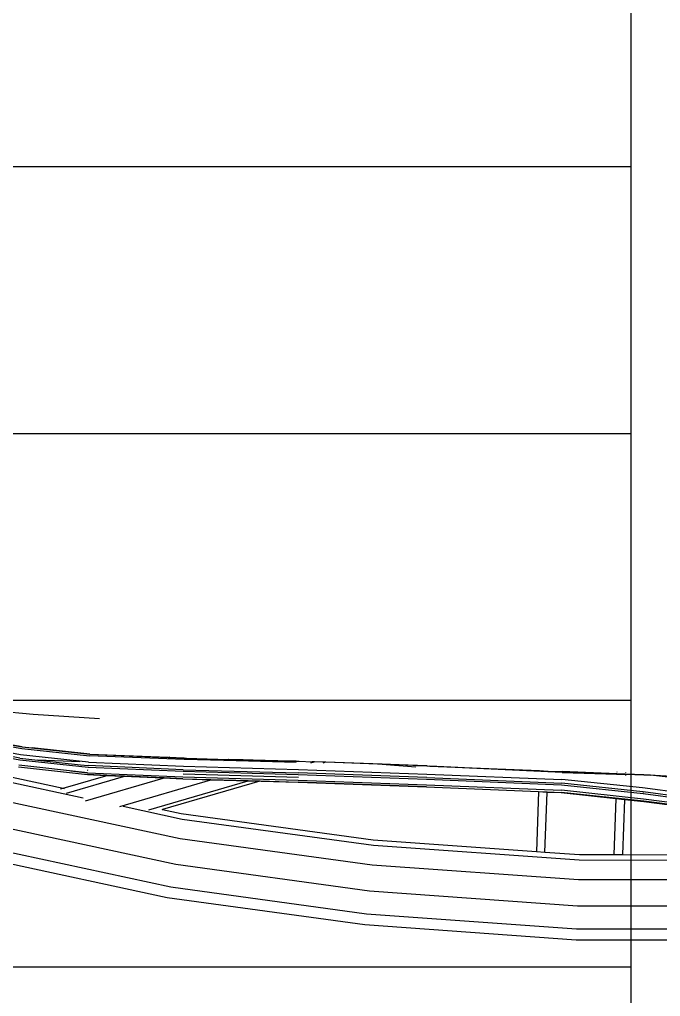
# Model space of a CAD drawing. Header units: millimetres. Extents: x -12551121 to 353735, y 112272 to 285506.
# Drawn here: x 101902.3 to 102127.6, y 172114.7 to 172458 of the extents above; entities that cross this region are included whole.
import ezdxf

# ---------------------------------------------------------------- set-up
doc = ezdxf.new("R2010")
doc.units = ezdxf.units.MM
doc.header["$MEASUREMENT"] = 0
doc.layers.add('+AT9-HATCH', color=8, linetype='Continuous')
doc.layers.add('+AT9_Hardscape', color=1, linetype='Continuous')

# ---------------------------------------------------------------- blocks, each defined once
blk = doc.blocks.new('cof')
at = {"layer": '+AT9_Hardscape', "color": 1}
for p, q in [((-187.07, 639.39), (-171.18, 637.96)), ((-171.18, 637.96), (-147.92, 636.42)), ((-191.48, 628.8), (-175.13, 625.95)), ((-175.04, 626.39), (-188.77, 628.77)), ((-175.04, 626.44), (-188.46, 628.85)), ((-175.82, 622.55), (-192.44, 625.53)), ((-175.61, 623.71), (-192.13, 626.65)), ((-175.13, 625.95), (-151.35, 623.38)), ((-175.04, 626.44), (-171.5, 626.1)), ((-151.29, 623.84), (-175.04, 626.39)), ((-151.29, 623.93), (-171.5, 626.1)), ((-171.5, 626.1), (-151.3, 623.88)), ((-175.92, 621.85), (-180.33, 622.63)), ((-151.87, 619.21), (-175.92, 621.85)), ((-175.82, 622.55), (-169.59, 621.86)), ((-151.7, 621.07), (-175.61, 623.71)), ((-154.82, 621.26), (-169.59, 621.86)), ((-169.59, 621.86), (-154.58, 620.19)), ((-118.09, 622.01), (-151.35, 623.38)), ((-151.3, 623.88), (-123.74, 622.72)), ((-151.29, 623.93), (-123.51, 622.78)), ((-123.74, 622.72), (-151.29, 623.84)), ((-123.65, 622.74), (-123.74, 622.72)), ((-123.65, 622.74), (-123.51, 622.78)), ((-118.05, 622.47), (-123.65, 622.74)), ((-123.65, 622.74), (-118.06, 622.51)), ((-123.51, 622.78), (-123, 622.93)), ((-123.51, 622.78), (-118.05, 622.56)), ((-104.17, 621.65), (-118.09, 622.01)), ((-118.07, 622.28), (-117.47, 622.45)), ((-118.06, 622.51), (-117.33, 622.5)), ((-118.05, 622.47), (-117.47, 622.45)), ((-117.47, 622.45), (-117.33, 622.5)), ((-103.26, 621.91), (-117.47, 622.45)), ((-117.47, 622.45), (-102.67, 622.09)), ((-117.33, 622.5), (-102.67, 622.09)), ((-104.17, 621.65), (-103.26, 621.91)), ((-86.89, 621.2), (-104.17, 621.65)), ((-86.6, 621.29), (-103.26, 621.91)), ((-102.67, 622.09), (-102.49, 622.14)), ((-102.49, 622.14), (-101.1, 622.06)), ((-101.1, 622.06), (-93.82, 621.87)), ((-101.1, 622.06), (-97.38, 622.01)), ((-97.38, 622.01), (-93.82, 621.87)), ((-93.82, 621.87), (-85.33, 621.66)), ((-85.33, 621.66), (-85.12, 621.72)), ((-85.12, 621.72), (-81.65, 621.56)), ((-81.65, 621.56), (-78.69, 621.52)), ((-81.65, 621.56), (-78.94, 621.47)), ((-78.94, 621.47), (-77.71, 621.44)), ((-78.69, 621.52), (-77.71, 621.44)), ((-77.71, 621.44), (-73.12, 621.27)), ((-152.1, 616.64), (-176.37, 619.39)), ((-176.35, 619.49), (-152.11, 616.76)), ((-152.05, 617.39), (-176.24, 620.06)), ((-154.58, 620.19), (-151.83, 619.92)), ((-154.58, 620.19), (-151.83, 619.89)), ((-152.18, 618.37), (-151.91, 618.34)), ((-118.43, 617.79), (-151.87, 619.21)), ((-118.42, 618.45), (-151.83, 619.89)), ((-151.7, 621.07), (-118.33, 619.65)), ((-118.42, 618.45), (-77.97, 617.35)), ((-118.33, 619.65), (-77.91, 618.56)), ((-86.89, 621.2), (-86.6, 621.29)), ((-78.72, 620.99), (-86.89, 621.2)), ((-78.72, 620.99), (-86.6, 621.29)), ((-77.91, 618.56), (-32.8, 616.91)), ((-73.58, 620.89), (-72.39, 621.24)), ((-72.39, 621.24), (-73.12, 621.27)), ((-72.39, 621.24), (-72.08, 621.33)), ((-68.45, 621.09), (-72.39, 621.24)), ((-68.45, 621.09), (-69.41, 620.81)), ((-68.29, 621.14), (-68.45, 621.09)), ((-68.14, 621.18), (-68.29, 621.14)), ((-48.45, 620.4), (-68.29, 621.14)), ((-47.04, 620.3), (-68.29, 621.14)), ((-36.6, 619.96), (-48.45, 620.4)), ((-48.45, 620.4), (-47.04, 620.3)), ((-47.04, 620.3), (-36.62, 619.5)), ((-42.72, 620.13), (-47.04, 620.3)), ((14.73, 617.45), (-42.72, 620.13)), ((-32.66, 619.76), (-42.72, 620.13)), ((-36.6, 619.96), (-32.66, 619.76)), ((-32.66, 619.76), (-31.76, 619.72)), ((14.73, 617.45), (-31.76, 619.72)), ((-31.76, 619.72), (6.75, 618.12)), ((6.75, 618.23), (6.75, 618.12)), ((6.75, 618.12), (9.75, 617.99)), ((9.75, 617.99), (9.76, 618.11)), ((-181.25, 616.39), (-160.69, 611.97)), ((-160.69, 611.97), (-145.62, 616.35)), ((-159.41, 610.25), (-139.4, 616.08)), ((-152.07, 617.23), (-157.88, 617.89)), ((-152.76, 607.51), (-125.47, 615.45)), ((-145.27, 616.45), (-152.11, 616.76)), ((-145.62, 616.35), (-152.1, 616.64)), ((-152.05, 617.39), (-118.54, 615.93)), ((-145.62, 616.35), (-145.27, 616.45)), ((-139.4, 616.08), (-145.62, 616.35)), ((-139.04, 616.18), (-145.27, 616.45)), ((-140.69, 605.55), (-108.69, 614.86)), ((-139.4, 616.08), (-139.04, 616.18)), ((-125.47, 615.45), (-139.4, 616.08)), ((-125.1, 615.56), (-139.04, 616.18)), ((-125.47, 615.45), (-125.1, 615.56)), ((-118.54, 615.14), (-125.47, 615.45)), ((-118.56, 615.27), (-125.1, 615.56)), ((-118.56, 615.27), (-108.4, 614.95)), ((-118.54, 615.93), (-78.04, 614.81)), ((-108.69, 614.86), (-118.54, 615.14)), ((-77.97, 616.68), (-118.43, 617.79)), ((-118.43, 616.95), (-77.96, 615.87)), ((-108.69, 614.86), (-108.4, 614.95)), ((-95.6, 614.49), (-108.69, 614.86)), ((-108.4, 614.95), (-78.06, 614.13)), ((-78.04, 614.81), (-32.92, 613.16)), ((-32.85, 615.69), (-77.97, 617.35)), ((-32.86, 615), (-77.97, 616.68)), ((14.57, 613.04), (-32.86, 615)), ((-32.85, 615.69), (14.6, 613.75)), ((-32.8, 616.91), (14.64, 614.98)), ((9.75, 617.99), (14.75, 617.78)), ((43.02, 612.03), (14.64, 614.98)), ((33.96, 616.85), (14.73, 617.45)), ((14.73, 617.45), (33.97, 616.93)), ((33.97, 617.04), (14.75, 617.78)), ((33.96, 616.85), (33.95, 616.6)), ((36.99, 616.76), (33.96, 616.85)), ((33.97, 617.17), (33.97, 617.04)), ((33.97, 617.04), (33.97, 616.93)), ((37, 616.93), (33.97, 617.04)), ((33.97, 616.93), (36.99, 616.85)), ((33.99, 617.66), (33.99, 617.54)), ((36.99, 616.76), (36.98, 616.47)), ((37, 616.93), (36.99, 616.85)), ((36.99, 616.85), (43.47, 616.68)), ((45.87, 616.48), (36.99, 616.76)), ((37, 617.06), (37, 616.93)), ((43.47, 616.68), (37, 616.93)), ((37.02, 617.56), (37.02, 617.48)), ((43.47, 616.68), (45.87, 616.48)), ((64.97, 615.39), (43.47, 616.68)), ((53.06, 615.76), (45.87, 616.48)), ((65.44, 615.22), (45.87, 616.48)), ((-180.62, 614.43), (-153.59, 608.61)), ((-161.6, 611.71), (-160.69, 611.97)), ((-160.69, 611.97), (-160.22, 611.87)), ((-130.54, 604.32), (-95.6, 614.49)), ((-91.55, 614.37), (-125.69, 604.44)), ((-95.6, 614.49), (-95.43, 614.54)), ((-91.55, 614.37), (-95.6, 614.49)), ((-91.42, 614.41), (-91.55, 614.37)), ((-78.03, 613.99), (-91.42, 614.41)), ((-32.94, 612.44), (-78.06, 614.13)), ((-32.92, 612.28), (-78.03, 613.99)), ((-32.94, 612.44), (6.49, 610.8)), ((-32.92, 613.16), (14.51, 611.23)), ((6.48, 610.63), (-32.92, 612.28)), ((43.39, 608.11), (14.51, 611.23)), ((43.25, 609.95), (14.57, 613.04)), ((43.08, 610.66), (14.6, 613.75)), ((65.63, 609.19), (43.02, 612.03)), ((6.48, 610.63), (5.72, 589.69)), ((6.49, 610.8), (6.48, 610.63)), ((9.48, 610.5), (6.48, 610.63)), ((6.49, 610.8), (9.49, 610.68)), ((8.72, 589.48), (9.48, 610.5)), ((9.48, 610.5), (9.49, 610.68)), ((14.48, 610.29), (9.48, 610.5)), ((9.49, 610.68), (14.49, 610.47)), ((33.65, 608.25), (14.48, 610.29)), ((43.43, 607.37), (14.49, 610.47)), ((33.65, 608.25), (32.94, 588.61)), ((36.67, 607.91), (33.65, 608.25)), ((36.67, 607.91), (35.97, 588.6)), ((43.5, 607.2), (36.67, 607.91)), ((43.13, 610.65), (43.08, 610.66)), ((43.13, 610.65), (43.24, 610.63)), ((43.19, 610.19), (43.39, 610.17)), ((65.81, 607.7), (43.24, 610.63)), ((66.13, 607), (43.25, 609.95)), ((66.39, 605.13), (43.39, 608.11)), ((-181.59, 607.67), (-119.52, 594.32)), ((-139.57, 605.6), (-118.81, 601.13)), ((-125.69, 604.44), (-125.91, 604.38)), ((-125.69, 604.44), (-119.18, 603.04)), ((66.46, 604.41), (43.43, 607.37)), ((66.56, 604.25), (43.5, 607.2)), ((-119.18, 603.04), (-51.72, 593.78)), ((-118.81, 601.13), (-51.58, 591.91)), ((-183.77, 598.69), (-121.04, 585.2)), ((-119.52, 594.32), (-52.06, 585.06)), ((-186.33, 590.93), (-122.79, 577.26)), ((-51.72, 593.78), (5.72, 589.69)), ((-51.58, 591.91), (20.74, 586.76)), ((-188.31, 587.35), (-124.1, 573.53)), ((5.72, 589.69), (8.72, 589.48)), ((8.72, 589.48), (20.82, 588.62)), ((20.82, 588.62), (32.94, 588.61)), ((32.94, 588.61), (35.97, 588.6)), ((35.97, 588.6), (93.53, 588.54)), ((-121.04, 585.2), (-52.96, 575.86)), ((-52.06, 585.06), (20.48, 579.9)), ((20.74, 586.76), (93.23, 586.68)), ((-122.79, 577.26), (-53.95, 567.81)), ((20.48, 579.9), (93.19, 579.82)), ((-124.1, 573.53), (-54.65, 564)), ((-52.96, 575.86), (20.14, 570.65)), ((20.14, 570.65), (93.43, 570.58)), ((-53.95, 567.81), (19.86, 562.56)), ((-54.65, 564), (19.73, 558.71)), ((19.86, 562.56), (93.85, 562.48)), ((19.73, 558.71), (94.29, 558.63))]:
    blk.add_line(p, q, dxfattribs=at)

msp = doc.modelspace()

# ---------------------------------------------------------------- hatches: boundary and pattern name
at = {"layer": '+AT9-HATCH'}
h = msp.add_hatch(dxfattribs=at)
h.set_pattern_fill('LINE', color=8, scale=750)
h.paths.add_polyline_path([(98342.22, 176851.47), (98342.22, 179526.48), (97292.22, 179526.48, 0.414214), (96392.22, 178626.48), (96392.22, 177751.48, -0.414214), (95292.22, 176651.48), (94892.22, 176651.48), (94892.22, 174751.48), (96392.22, 174751.48, 0.414214), (97292.22, 175651.48), (97292.22, 176001.46), (97292.22, 176451.47, -0.414214), (97692.22, 176851.47), (98342.22, 176851.47)], is_closed=False)
h.paths.add_polyline_path([(98392.22, 179526.48), (98392.22, 176851.47), (98692.22, 176851.47), (98692.22, 179526.48)])
h.paths.add_polyline_path([(98742.22, 179526.48), (98742.22, 176851.47), (99042.22, 176851.47), (99042.22, 179526.48)])
h.paths.add_polyline_path([(99367.22, 179526.48), (99367.22, 176851.47), (99667.22, 176851.47), (99667.22, 179526.48)])
h.paths.add_polyline_path([(99717.22, 179526.48), (99717.22, 176851.47), (100017.22, 176851.47), (100017.22, 179526.48)])
h.paths.add_polyline_path([(100067.22, 179526.48), (100067.22, 176851.47), (100367.22, 176851.47), (100367.22, 179526.48)])
h.paths.add_polyline_path([(100417.22, 179526.48), (100417.22, 176851.47), (100717.22, 176851.47), (100717.22, 179526.48)])
h.paths.add_polyline_path([(101067.22, 176716.04), (101067.22, 179526.48), (100767.22, 179526.48), (100767.22, 176851.46), (100767.22, 176851.46, -0.21525)])
h.paths.add_polyline_path([(101117.22, 179526.48), (101117.22, 173451.49), (101417.22, 173451.49), (101417.22, 179503.97, 0.056082), (101217.22, 179526.48), (101117.22, 179526.48)], is_closed=False)
h.paths.add_polyline_path([(101467.22, 179491.06), (101467.22, 173451.49), (101767.22, 173451.49), (101767.22, 179338.87, 0.094274)])
h.paths.add_polyline_path([(102117.22, 178626.63, 0.213378), (101817.22, 179297.3), (101817.22, 173451.49), (102117.22, 173451.49), (102117.22, 178626.48)], is_closed=False)
h.paths.add_polyline_path([(101817.22, 173101.46), (101817.22, 170101.46), (102117.22, 170101.46), (102117.22, 173101.46)])
h.paths.add_polyline_path([(101467.22, 173101.46), (101467.22, 170101.46), (101767.22, 170101.46), (101767.22, 173101.46)])
h.paths.add_polyline_path([(101117.22, 173101.46), (101117.22, 170101.46), (101417.22, 170101.46), (101417.22, 173101.46)])
h.paths.add_polyline_path([(101117.22, 169801.46), (101117.22, 166601.46), (101417.22, 166601.46), (101417.22, 169801.46)])
h.paths.add_polyline_path([(101467.22, 169801.46), (101467.22, 166601.46), (101767.22, 166601.46), (101767.22, 169801.46)])
h.paths.add_polyline_path([(101817.22, 169801.46), (101817.22, 166601.46), (102117.22, 166601.46), (102117.22, 169801.46)])
h.paths.add_polyline_path([(102517.22, 169801.46), (102817.22, 169801.46), (102817.22, 166601.46), (102517.22, 166601.46)])
h.paths.add_polyline_path([(102167.22, 169801.46), (102467.22, 169801.46), (102467.22, 166601.46), (102167.22, 166601.46)])
h.paths.add_polyline_path([(102867.22, 169801.46), (103167.22, 169801.46), (103167.22, 166601.46), (102867.22, 166601.46)])
h.paths.add_polyline_path([(102867.22, 173101.46), (103167.22, 173101.46), (103167.22, 170101.46), (102867.22, 170101.46)])
h.paths.add_polyline_path([(102167.22, 173101.46), (102467.22, 173101.46), (102467.22, 170101.46), (102167.22, 170101.46)])
h.paths.add_polyline_path([(102517.22, 173101.46), (102817.22, 173101.46), (102817.22, 170101.46), (102517.22, 170101.46)])
at = {"layer": '+AT9_Hardscape'}
h = msp.add_hatch(dxfattribs=at)
h.set_pattern_fill('CTYSQMK2', color=8, scale=30)
h.set_pattern_definition([(0, (84.85, 0), (360, 360), [550.293, -169.707]), (90, (0, 84.85), (-360, 360), [550.293, -169.707]), (45, (275.15, 360), (-360.0008, 360.0008), [120, -389.118]), (315, (275.15, 360), (360.0008, 360.0008), [120, -389.118]), (45, (360, 275.15), (-360.0008, 360.0008), [120, -389.118]), (315, (360, 444.85), (360.0008, 360.0008), [120, -389.118])])
h.paths.add_polyline_path([(103192.22, 169851.63), (101067.23, 169851.63), (101067.22, 170051.5), (101067.23, 173151.63), (101067.22, 173351.46), (101067.22, 176451.46, 0.414214), (100767.22, 176751.46), (99292.22, 176751.46), (99092.22, 176751.47), (98142.22, 176751.46), (97692.22, 176751.46, 0.414213), (97392.22, 176451.46), (97392.22, 176001.46), (97392.22, 175651.48, -0.414214), (96392.22, 174651.48), (94842.22, 174651.48), (94842.23, 173826.46), (97342.22, 173826.46), (97342.22, 173226.46), (97342.22, 171216.47), (99072.22, 171216.47), (99092.22, 171216.47), (99092.23, 175751.61), (99272.22, 175751.61), (99292.22, 175751.47), (99292.22, 170526.63), (99272.22, 170526.49), (99272.22, 166551.62), (101067.22, 166551.62), (101078.67, 169851.48), (101972.22, 169851.48), (101972.22, 169801.46), (102117.22, 169801.46), (102117.22, 168556.82), (102167.22, 168556.82), (102161.93, 169077.07), (102122.22, 169077.07), (102122.22, 169851.48), (103015.77, 169851.48), (103015.77, 169801.46), (103042.22, 169801.46), (103042.22, 169851.48), (103192.22, 169851.48)], is_closed=False)
h.paths.add_polyline_path([(102167.22, 171018.02), (102117.22, 171021.5), (102167.22, 171020.13), (102175.69, 171019.89)], is_closed=False)
h.paths.add_polyline_path([(94842.22, 173226.46), (94822.22, 171216.47), (96211.93, 171216.47), (96442.22, 171216.47), (96442.22, 173226.46), (94842.22, 173226.46)])
h.paths.add_polyline_path([(96442.22, 173226.46), (96442.22, 171216.47), (96742.22, 171216.47), (96742.22, 173226.46)])
h.paths.add_polyline_path([(97042.22, 173226.46), (96742.22, 173226.46), (96742.22, 171216.47), (97042.22, 171216.47)])
h.paths.add_polyline_path([(97042.22, 171216.47), (97342.22, 171216.47), (97342.22, 173226.46), (97042.22, 173226.46)])

# ---------------------------------------------------------------- linework, layer by layer
at = {"layer": '+AT9_Hardscape', "elevation": 0}
msp.add_lwpolyline([(101817.22, 173101.46), (102117.22, 173101.46), (102117.22, 170101.46), (101817.22, 170101.46)], close=True, dxfattribs=at)
msp.add_lwpolyline([(101817.22, 173101.46), (102117.22, 173101.46), (102117.22, 170101.46), (101817.22, 170101.46)], close=True, dxfattribs=at)

# ---------------------------------------------------------------- block references
msp.add_blockref('cof', (102078.29, 171575.92))

doc.saveas('drawing.dxf')
